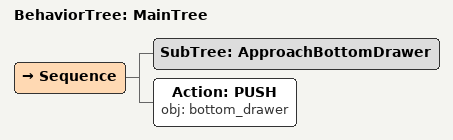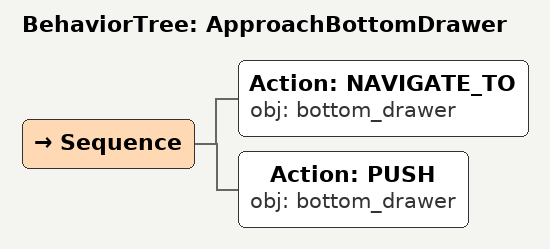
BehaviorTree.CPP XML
<root main_tree_to_execute="MainTree">
  <BehaviorTree ID="MainTree">
    <Sequence>
      <!-- Execute subtree ApproachBottomDrawer -->
      <SubTree ID="ApproachBottomDrawer" />
      <!-- Push bottom_drawer forward toward front edge of table -->
      <Action ID="PUSH" obj="bottom_drawer" />
    </Sequence>
  </BehaviorTree>
  <!-- Subtree definition ApproachBottomDrawer -->
  <BehaviorTree ID="ApproachBottomDrawer">
    <Sequence>
      <!-- Navigate to bottom_drawer -->
      <Action ID="NAVIGATE_TO" obj="bottom_drawer" />
      <!-- Push bottom_drawer forward toward front edge of table -->
      <Action ID="PUSH" obj="bottom_drawer" />
    </Sequence>
  </BehaviorTree>
</root>
